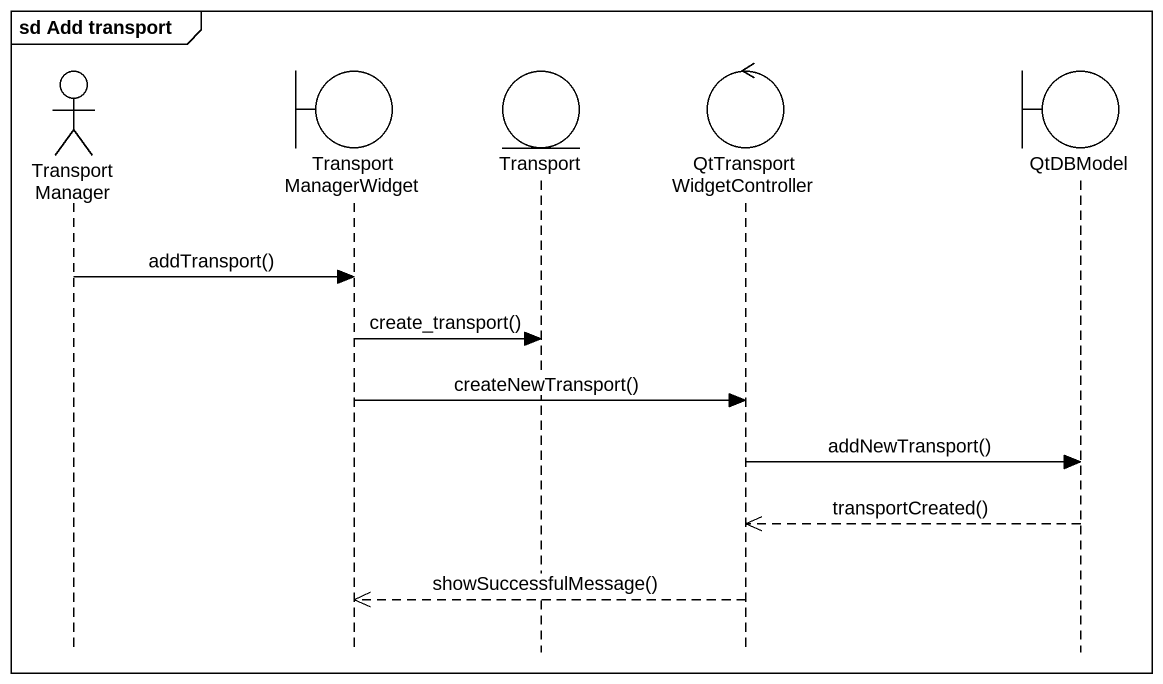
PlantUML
@startuml
mainframe sd Add transport
hide footbox
actor "Transport Manager" as Transport_Manager
boundary TransportManagerWidget
entity Transport
control QtTransportWidgetController
boundary QtDBModel

Transport_Manager -> TransportManagerWidget : addTransport()
TransportManagerWidget -> Transport : create_transport()
TransportManagerWidget -> QtTransportWidgetController : createNewTransport()
QtTransportWidgetController -> QtDBModel : addNewTransport()
QtDBModel -->> QtTransportWidgetController : transportCreated()
QtTransportWidgetController -->> TransportManagerWidget : showSuccessfulMessage()
@enduml
